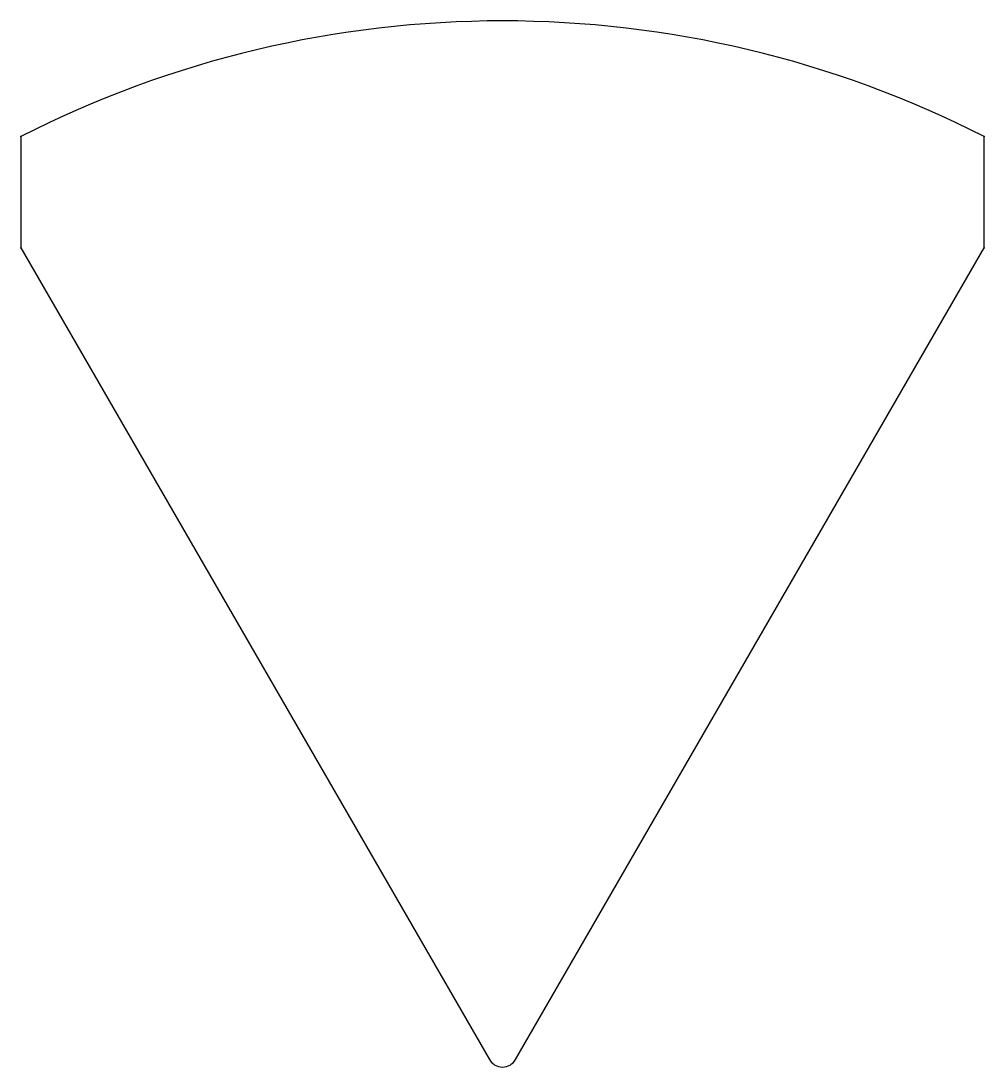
# Model space of a CAD drawing. Header units: metres. Extents: x -80 to 80, y 2 to 176.
import ezdxf

# ---------------------------------------------------------------- set-up
doc = ezdxf.new("R2010")
doc.units = ezdxf.units.M

msp = doc.modelspace()

# ---------------------------------------------------------------- linework, layer by layer
at = {"layer": 'CYAN'}
for p, q in [((-80, 157.06), (-80, 138.56)), ((80, 138.56), (80, 157.06)), ((-80, 138.56), (-2.17, 3.75)), ((2.17, 3.75), (80, 138.56))]:
    msp.add_line(p, q, dxfattribs=at)
for centre, radius, start, end in [((0, 0), 176.27, 63.0086, 116.9914), ((0, 5), 2.5, 210, 330)]:
    msp.add_arc(centre, radius, start, end, dxfattribs=at)
at = {"layer": 'RED'}
for p in [(-80, 157.06), (80, 157.06), (-80, 138.56), (80, 138.56)]:
    msp.add_point(p, dxfattribs=at)

doc.saveas('drawing.dxf')
